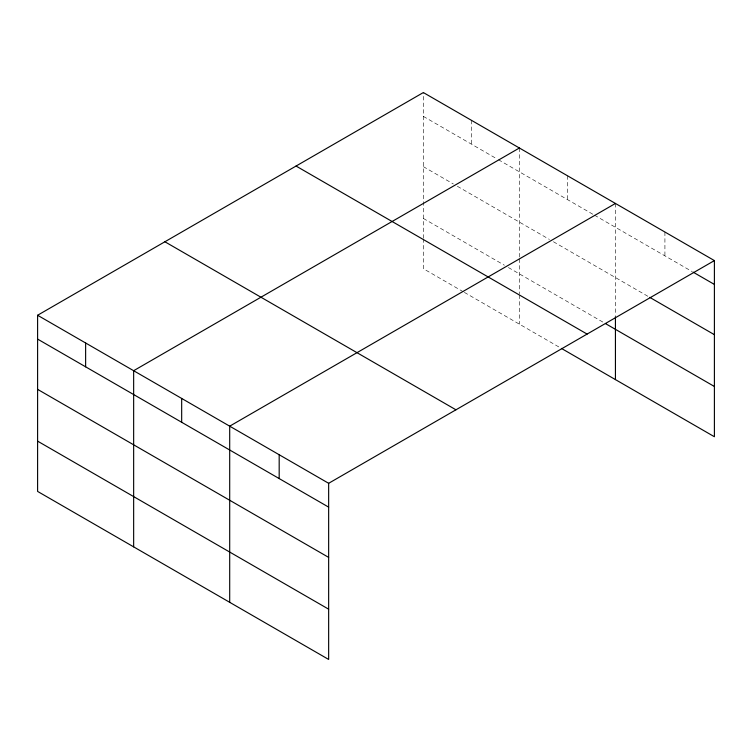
<?xml version="1.0" encoding="UTF-8"?>
<svg xmlns="http://www.w3.org/2000/svg" width="752" height="752" viewBox="0 0 752 752"><rect width="100%" height="100%" fill="white"/><g stroke="black" fill="none" stroke-linecap="round" stroke-linejoin="round"><path stroke-width="0.56" stroke-dasharray="3.76 2.82" d="M423.348 238.309L423.348 92.552M423.348 116.381L497.382 159.133M498.379 159.706L593.431 214.583M594.428 215.157L692.188 271.604M423.348 166.653L453.362 183.977M457.357 186.289L549.411 239.427M553.406 241.74L648.76 296.796M423.348 218.437L504.385 265.221M508.39 267.533L603.433 322.411M463.364 291.804L423.348 268.699L423.348 239.474M464.36 292.387L560.409 347.838M664.918 232.02L664.918 255.859M615.437 203.454L615.437 315.53M567.412 175.733L567.412 199.562M519.397 148.003L519.397 257.776M519.397 258.932L519.397 293.759M519.397 294.934L519.397 324.159M471.372 120.282L471.372 144.111"/><path stroke-width="1.13" d="M37.6 315.257L328.652 483.301L328.652 659.448L37.6 491.413L37.6 315.257L423.348 92.552L714.4 260.587L714.4 436.743L561.415 348.411M519.397 148.003L133.649 370.708L133.649 546.864M615.437 203.454L229.698 426.168L229.698 602.314M328.652 483.301L714.4 260.587M693.194 272.186L714.4 284.425M649.775 297.378L714.4 334.687M605.435 323.567L714.4 386.481M296.053 166.042L587.105 334.085M164.895 241.768L455.947 409.802M37.6 339.096L328.652 507.13M37.6 389.357L328.652 557.392M37.6 441.142L328.652 609.186M615.437 316.686L615.437 379.61M279.18 454.734L279.18 478.563M181.674 398.438L181.674 422.276M85.625 342.987L85.625 366.816"/></g></svg>
